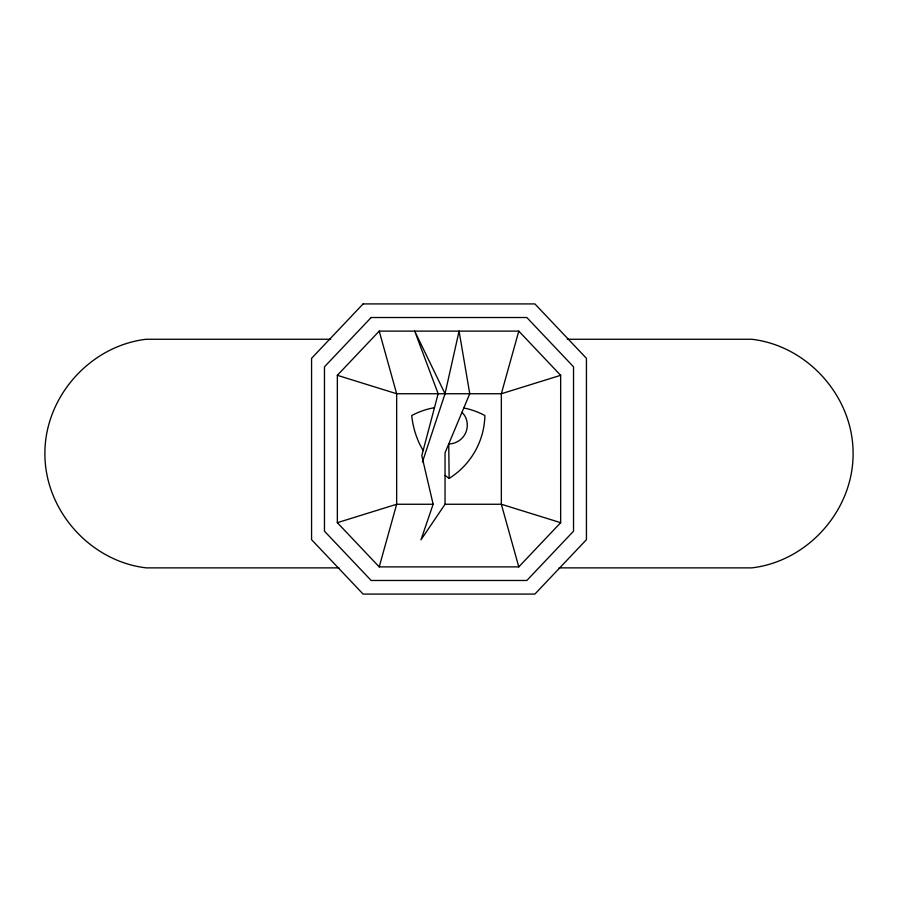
<?xml version="1.0" encoding="UTF-8"?>
<svg xmlns="http://www.w3.org/2000/svg" width="898" height="898" viewBox="0 0 898 898"><rect width="100%" height="100%" fill="white"/><g stroke="black" fill="none" stroke-linecap="round" stroke-linejoin="round"><path stroke-width="1.35" d="M445.038 393.739L459.069 331.115L469.755 393.739L445.038 452.794L445.038 504.261L420.96 539.855L433.139 504.261L421.791 455.623L438.157 393.739L414.696 331.115L445.038 393.739L422.475 461.875M379.214 566.885L396.658 504.261L396.658 393.739L379.214 331.115L518.786 331.115L560.655 375.319L560.655 522.681L518.786 566.885L379.214 566.885L337.345 522.681L337.345 375.319L379.214 331.115M518.786 331.115L501.342 393.739L501.342 504.261L518.786 566.885M560.655 375.319L501.342 393.739L396.658 393.739L337.345 375.319M337.345 522.681L396.658 504.261L433.139 504.261M434.475 407.67L429.457 408.702A77.733 77.733 0 0 0 411.733 415.527A86.309 86.309 0 0 0 420.421 445.599L423.126 450.56M330.689 339.264L146.251 339.264C90.013 345.831 44.687 396.95 44.9 453.569C44.687 510.199 90.013 561.317 146.251 567.873L338.961 567.873M567.312 339.264L751.749 339.264C807.987 345.831 853.313 396.95 853.1 453.569C853.313 510.199 807.987 561.317 751.749 567.873L559.039 567.873M445.038 504.261L501.342 504.261L560.655 522.681M463.783 408.006L467.162 408.702A77.733 77.733 0 0 1 484.886 415.527A76.072 76.072 0 0 1 449.135 478.398L445.038 475.401M462.021 412.204L464.681 415.594A18.779 18.779 0 0 1 448.742 443.949L449.135 478.398M363.106 303.917L311.572 358.324L311.572 539.676L363.106 594.083L534.894 594.083L586.428 539.676L586.428 358.324L534.894 303.917L363.106 303.917M371.166 317.522L324.459 366.822L324.459 531.178L371.166 580.478L526.834 580.478L573.541 531.178L573.541 366.822L526.834 317.522L371.166 317.522"/></g></svg>
